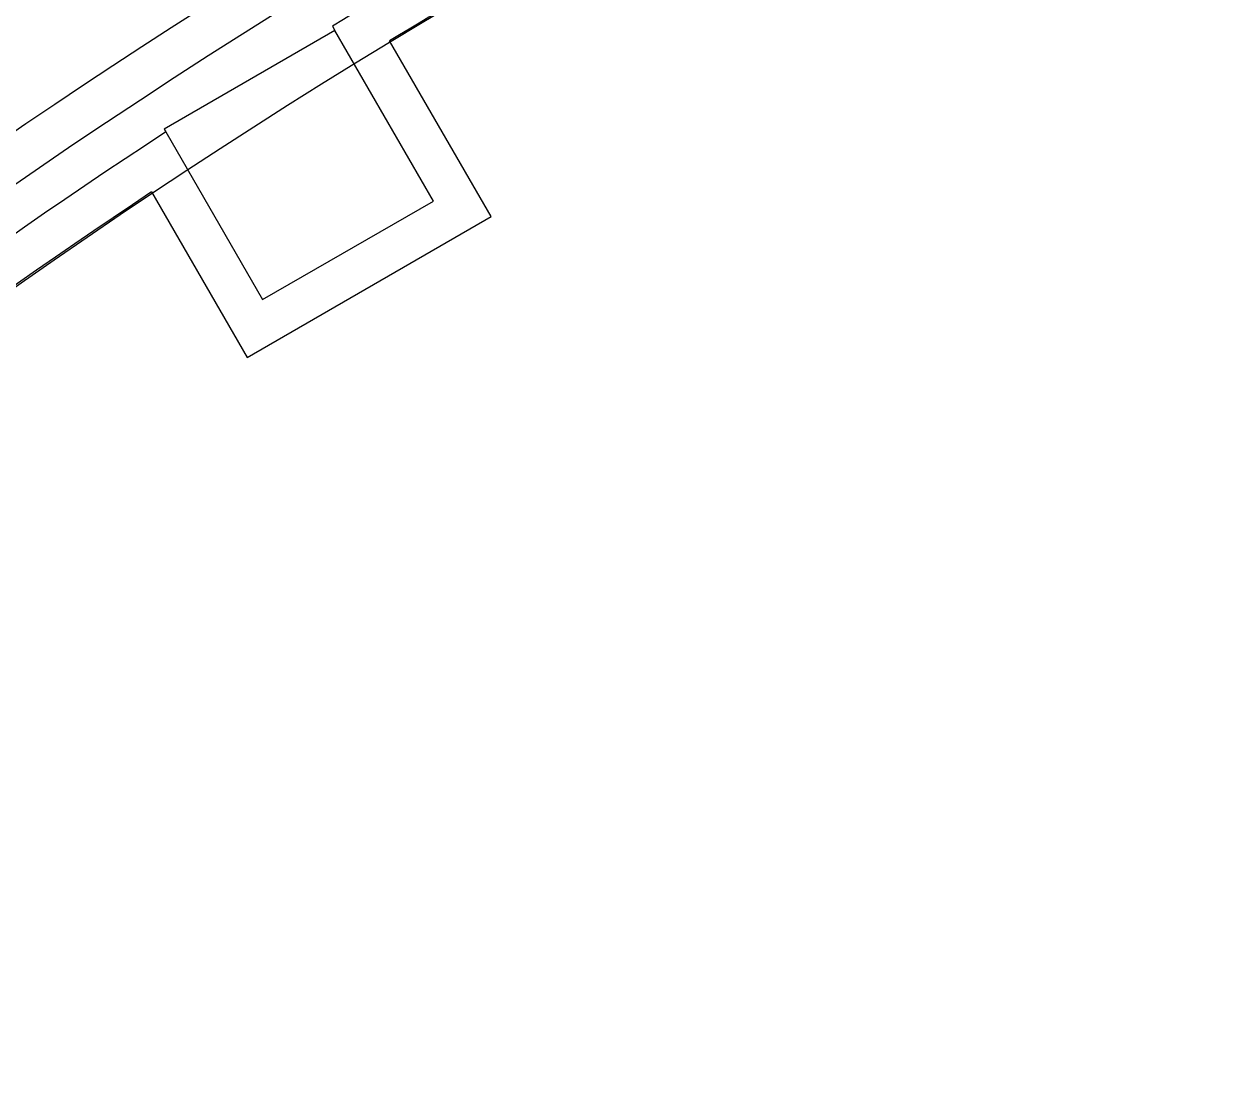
# Model space of a CAD drawing. Header units: millimetres. Extents: x 13515 to 183937, y -33900 to -660.
# Drawn here: x 118510.5 to 118576.5, y -19309.4 to -19249.8 of the extents above; entities that cross this region are included whole.
import ezdxf

# ---------------------------------------------------------------- set-up
doc = ezdxf.new("R2010")
doc.units = ezdxf.units.MM
doc.header["$LTSCALE"] = 100
doc.header["$MEASUREMENT"] = 0
doc.layers.get('0').update_dxf_attribs({"linetype": 'CONTINUOUS'})
doc.layers.add('ELE9', color=9, linetype='CONTINUOUS')

# ---------------------------------------------------------------- blocks, each defined once
blk = doc.blocks.new('FGHJ')
at = {"layer": 'ELE9', "ltscale": 0.1}
for points in [[(37030999.1, 67646.3), (37004299.1, 67646.3, 0.414214), (36980799.1, 44146.3), (36980799.1, 24146.3)], [(37030999.1, 67346.3), (37004299.1, 67346.3, 0.414214), (36981099.1, 44146.3), (36981099.1, 24146.3)], [(36993331.7, 64764, 0.0156), (36992063.3, 64039.3), (36992071.9, 64024.5), (36991465.6, 63674.5), (36991471.7, 63664, 0.059062), (36987249.1, 60120.2)], [(36991421.4, 63451.1, 0.056711), (36987399.1, 60060.6)]]:
    blk.add_lwpolyline(points, format="xyb", dxfattribs=at)
blk.add_lwpolyline([(36991421.4, 63451.1), (36991760.7, 62863.4), (36992626.8, 63363.4), (36992266.5, 63987.4)], dxfattribs=at)
at = {"layer": 'ELE9'}
blk.add_lwpolyline([(36991471.7, 63664), (36991815.6, 63068.3), (36992421.9, 63418.3), (36992071.9, 64024.5)], dxfattribs=at)
at = {"layer": 'ELE9', "ltscale": 0.1}
for radius, start, end in [(23715.4, 117.93396, 137.05346), (23265.4, 117.95528, 121.17103)]:
    blk.add_arc((37004308.5, 44080.9), radius, start, end, dxfattribs=at)

msp = doc.modelspace()

# ---------------------------------------------------------------- block references
at = {"xscale": 0.01565102769230769, "yscale": 0.01565102769230769, "zscale": 0.01565102769230769}
msp.add_blockref('FGHJ', (-460436.194, -20252.242), dxfattribs=at)

doc.saveas('drawing.dxf')
